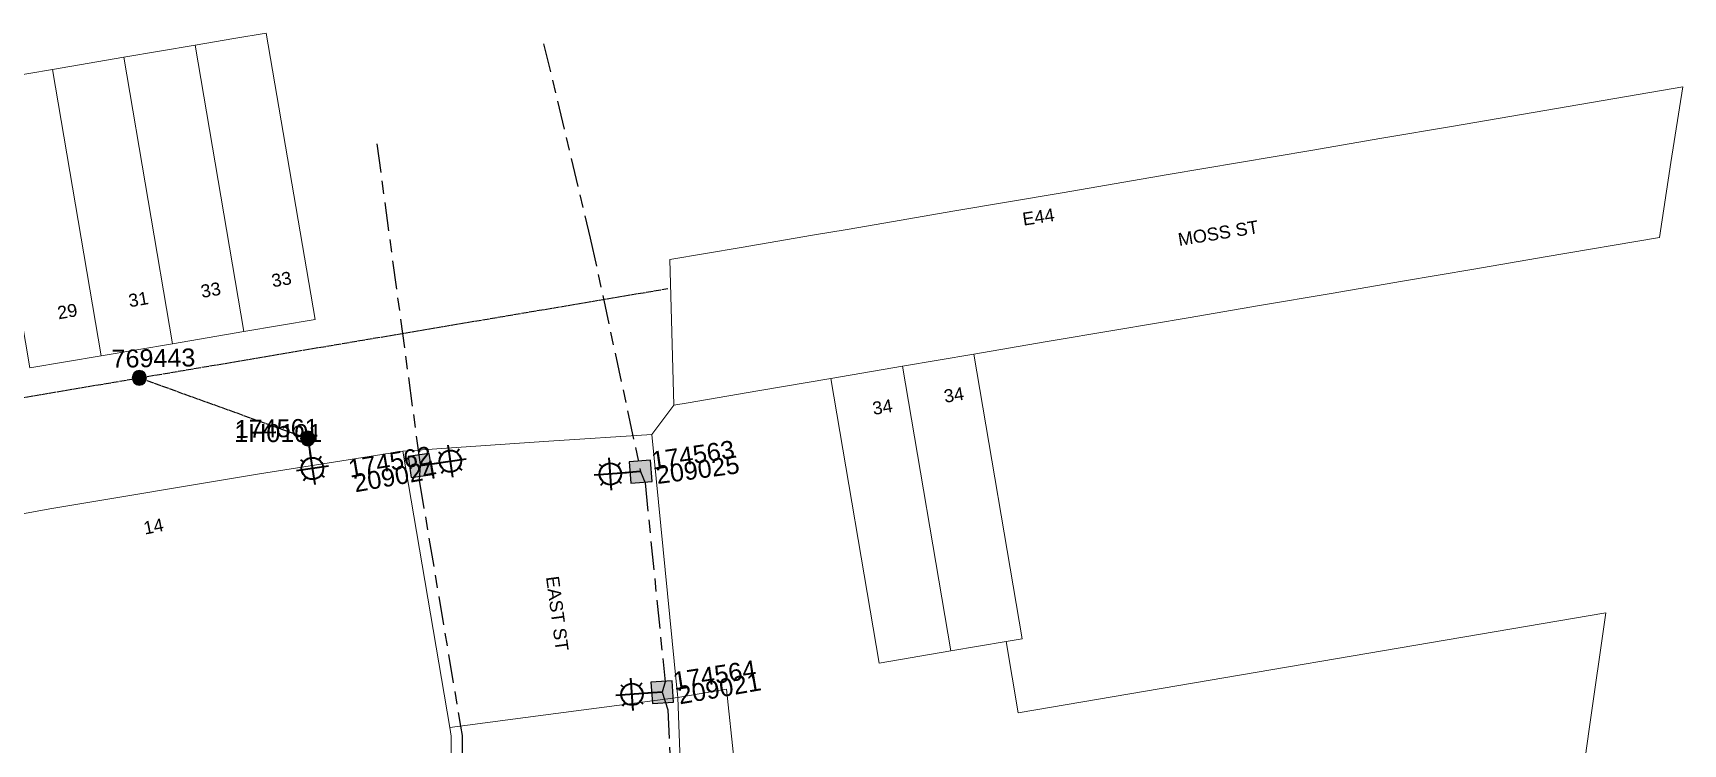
# Model space of a CAD drawing. Header units: metres. Extents: x 280706 to 281640, y 6137848 to 6138622.
# Drawn here: x 281097.3 to 281326.8, y 6138458.5 to 6138557.4 of the extents above; entities that cross this region are included whole.
import ezdxf
from ezdxf.enums import TextEntityAlignment as Align

# ---------------------------------------------------------------- set-up
doc = ezdxf.new("R2010")
doc.units = ezdxf.units.M
doc.linetypes.add('Cable Exist OH', pattern=[1, 1, 0])
doc.linetypes.add('Cable Exist UG', pattern=[8.2, 4, -1.2, 1.8, -1.2])
doc.layers.get('0').update_dxf_attribs({"color": 6})
doc.layers.add('Cadastre Land Parcels_SP_EXT', color=9, linetype='Continuous', lineweight=5)
doc.layers.add('Cadastre Roads_SP_EXT', color=9, linetype='Continuous', lineweight=5)
for name, color, linetype in [('Equip_SP_SL_EXT', 7, 'Continuous'), ('Mains_LV_EXT', 7, 'Continuous'), ('Mains_SL_EXT', 7, 'Continuous'), ('SupportsOH_SP_TR_HV_LV_SL_EXT', 7, 'Continuous'), ('SupportsUG_SP_LV_SL_EXT', 7, 'Continuous')]:
    doc.layers.add(name, color=color, linetype=linetype)
doc.styles.add('COLUMN_LABEL', font='arial.ttf')
doc.styles.add('iecARIAL', font='arial.ttf', dxfattribs={"height": 2})
doc.styles.add('POLE_LABEL', font='arial.ttf')
doc.styles.get("Standard").update_dxf_attribs({"font": 'arial.ttf'})

# ---------------------------------------------------------------- blocks, each defined once
blk = doc.blocks.new('COLUMN_EXT')
blk.add_hatch(color=256).paths.add_polyline_path([(-1.49, 1.48), (-1.49, -1.49), (1.48, -1.49), (1.48, 1.48)])
blk.add_lwpolyline([(-1.49, -1.49), (1.48, -1.49), (1.48, 1.48), (-1.49, 1.48)], close=True)
for tag, height, style, flags, p in [('ASSET_NUM', 2.5, 'COLUMN_LABEL', 8, (2, 2)), ('STRUCTURE_PLANT_NUMBER', 0.2, 'POLE_LABEL', 9, (1.81, 0.03)), ('STREET_CODE', 0.2, 'COLUMN_LABEL', 9, (1.81, -0.2))]:
    blk.add_attdef(tag, text='', height=height, dxfattribs=dict(style=style, flags=flags)).set_placement(p, align=Align.MIDDLE_LEFT)
at = {"flags": 1}
blk.add_attdef('Z', (1.81, -2.35), '', height=0.2, dxfattribs=at)
at = {"flags": 9}
for tag, p in [('COLUMN_TYPE', (1.81, -0.4)), ('OWNED_BY', (1.81, -0.6)), ('STATE', (1.81, -0.8)), ('USAGE', (1.81, -1)), ('STREETNAME', (1.81, -1.6)), ('SUBURB', (1.81, -1.8)), ('LEGEND', (1.81, -1.2)), ('LOCATION', (1.81, -1.4)), ('NOTES', (1.81, -2))]:
    blk.add_attdef(tag, text='', height=0.2, dxfattribs=at).set_placement(p, align=Align.MIDDLE_LEFT)
blk = doc.blocks.new('SL_LANTERN_EXT')
at = {"lineweight": 40}
for p, q in [((-1.46, 5.68), (-1.06, 5.28)), ((0, 1.97), (0, 6.47)), ((1.46, 5.68), (1.06, 5.28)), ((-2.25, 4.22), (2.25, 4.22)), ((-1.46, 2.76), (-1.06, 3.16)), ((0, 0), (0, 2.72)), ((1.46, 2.76), (1.06, 3.16))]:
    blk.add_line(p, q, dxfattribs=at)
blk.add_circle((0, 4.22), 1.5, dxfattribs=at)
at = {"style": 'iecARIAL', "flags": 8}
blk.add_attdef('ASSET_NUM', (1.5, 1.5), '', height=2.5, dxfattribs=at)
for tag, p, height, flags in [('OPERATING_VOLTAGE', (0.98, -1.65), 0.2, 9), ('ORIENTATION', (0.98, -1.85), 0.2, 9), ('OWNED_BY', (0.98, -2.05), 0.2, 9), ('STATE', (0.98, -2.25), 0.2, 9), ('CONSTRUCTED_VOLTAGE', (0.98, -0.65), 0.2, 9), ('CONTROL_TYPE', (0.98, -0.85), 0.2, 9), ('LANTERN_PURPOSE', (0.98, -1.05), 0.2, 9), ('LANTERN_TYPE', (0.98, -1.25), 0.2, 9), ('NO_PHASES', (0.98, -1.45), 0.2, 9), ('USAGE', (0.98, -2.45), 0.2, 9), ('LNUMBER', (2.18, -3.25), 2.5, 8), ('CEXIST', (0.98, -2.65), 0.2, 9), ('CNEW', (0.98, -2.85), 0.2, 9), ('CNUMBER', (0.98, -3.05), 0.2, 9), ('CREMOVE', (0.98, -3.25), 0.2, 9), ('CREPLACE', (0.98, -3.45), 0.2, 9), ('LKINGHEIGHT', (0.98, -3.65), 0.2, 9), ('LBRACKET', (0.98, -3.85), 0.2, 9), ('LBRACKETVOCAB', (0.98, -4.05), 0.2, 9), ('LCATEGORY', (0.98, -4.25), 0.2, 9), ('LCHARGE1', (0.98, -4.45), 0.2, 9), ('LCHARGE1PERCENT', (0.98, -4.65), 0.2, 9), ('LCHARGE2', (0.98, -4.85), 0.2, 9), ('LCHARGE2PERCENT', (0.98, -5.05), 0.2, 9), ('LCHARGE3', (0.98, -5.25), 0.2, 9), ('LCHARGE3PERCENT', (0.98, -5.45), 0.2, 9), ('LEXIST', (0.98, -5.65), 0.2, 9), ('LLAMP', (0.98, -5.85), 0.2, 9), ('LLAMPVOCAB', (0.98, -6.05), 0.2, 9), ('LMAST', (0.98, -6.25), 0.2, 9), ('LMASTVOCAB', (0.98, -6.45), 0.2, 9), ('LNEW', (0.98, -6.65), 0.2, 9), ('LANTNUMBER', (0.98, -6.85), 0.2, 9), ('STREETNAME', (0.98, -9.25), 0.2, 9), ('LOUTREACH', (0.98, -7.25), 0.2, 9), ('LOUTREACHVOCAB', (0.98, -7.45), 0.2, 9), ('LRATECODE', (0.98, -7.65), 0.2, 9), ('LREMOVE', (0.98, -7.85), 0.2, 9), ('LREPLACE', (0.98, -8.05), 0.2, 9), ('LTYPE', (0.98, -8.25), 0.2, 9), ('LTYPEVOCAB', (0.98, -8.45), 0.2, 9), ('LEGEND', (0.98, -8.65), 0.2, 9), ('LOCATION', (0.98, -8.85), 0.2, 9), ('NOTES', (0.98, -9.05), 0.2, 9), ('SUBURB', (0.98, -9.45), 0.2, 1)]:
    blk.add_attdef(tag, p, '', height=height, dxfattribs=dict(flags=flags))
blk = doc.blocks.new('POLE_EXT')
blk.add_hatch(color=256).paths.add_polyline_path([(-1, 0, 1), (1, 0, 1)])
blk.add_lwpolyline([(-1, 0, 1), (1, 0, 1)], format="xyb", close=True)
for tag, height, flags, p in [('pNumber', 2.5, 8, (-17.84, 2.07)), ('OWNED_BY', 0.2, 9, (1.35, -0.4)), ('SPECIAL_USE', 0.2, 9, (1.35, -0.8)), ('STATE', 0.2, 9, (1.35, -1)), ('cLV', 0.2, 9, (1.35, -1.4)), ('hDepth', 0.2, 9, (1.35, -1.6)), ('hDia', 0.2, 9, (1.35, -1.8)), ('cHV', 0.2, 9, (1.35, -2)), ('PARENT', 0.2, 9, (1.35, -0.6)), ('USAGE', 0.2, 9, (1.35, -1.2)), ('LBRACKET', 0.2, 9, (1.35, -2.2)), ('LExisting', 0.2, 9, (1.35, -2.4)), ('cLinedev', 0.2, 9, (1.35, -3.4)), ('pExisting', 0.2, 9, (1.35, -3.8)), ('pFooting', 0.2, 9, (1.35, -4.4)), ('pNew', 0.2, 9, (1.35, -4.6)), ('LANTNUMBER', 0.2, 9, (1.35, -2.6)), ('LOther', 0.2, 9, (1.35, -2.8)), ('LRemove', 0.2, 9, (1.35, -3)), ('LEGEND', 0.2, 9, (1.35, -3.2)), ('LOCATION', 0.2, 9, (1.35, -3.6)), ('PFNUMBER', 0.2, 9, (1.35, -4)), ('NEWPFNUMBER', 0.2, 9, (1.35, -4.2)), ('pRelocate', 0.2, 9, (1.35, -5)), ('pRemove', 0.2, 9, (1.35, -5.2)), ('pReplace', 0.2, 9, (1.35, -5.4)), ('pStay', 0.2, 9, (1.35, -5.6)), ('pType', 0.2, 9, (1.35, -5.8)), ('cspan', 0.2, 9, (1.35, -6)), ('STREETNAME', 0.2, 9, (1.35, -6.2)), ('SUBURB', 0.2, 9, (1.35, -6.4)), ('NOTES', 0.2, 9, (1.35, -6.6)), ('MAINTAINED_BY', 0.2, 9, (1.36, -6.81)), ('OPERATED_BY', 0.2, 9, (1.36, -7.01))]:
    blk.add_attdef(tag, text='', height=height, dxfattribs=dict(flags=flags)).set_placement(p, align=Align.MIDDLE_LEFT)
at = {"style": 'POLE_LABEL'}
for tag, height, flags, p in [('ASSET_NUM', 2.5, 8, (2, 2)), ('STRUCTURE_PLANT_NUMBER', 0.2, 9, (1.35, 0.03)), ('STREET_CODE', 0.2, 9, (1.35, -0.2))]:
    blk.add_attdef(tag, text='', height=height, dxfattribs=dict(at, flags=flags)).set_placement(p, align=Align.MIDDLE_LEFT)
at = {"flags": 1}
blk.add_attdef('Z', (1.35, -7.33), '', height=0.2, dxfattribs=at)

msp = doc.modelspace()

# ---------------------------------------------------------------- linework, layer by layer
at = {"layer": 'Cadastre Land Parcels_SP_EXT', "linetype": 'Continuous'}
for points in [[(281136.53, 6138517.52), (281129.74, 6138557.37), (281125.21, 6138556.6), (281119.83, 6138555.69), (281126.61, 6138515.84), (281136.53, 6138517.52)], [(281126.61, 6138515.84), (281119.83, 6138555.69), (281109.91, 6138554), (281116.69, 6138514.15), (281126.61, 6138515.84)], [(281116.69, 6138514.15), (281109.91, 6138554), (281099.99, 6138552.31), (281106.77, 6138512.46), (281116.69, 6138514.15)], [(281106.77, 6138512.46), (281099.99, 6138552.31), (281090.07, 6138550.62), (281096.85, 6138510.77), (281106.77, 6138512.46)], [(281232.66, 6138472.72), (281234.88, 6138473.1), (281228.16, 6138512.7), (281218.22, 6138511.01), (281224.94, 6138471.41), (281232.66, 6138472.72)], [(281218.22, 6138511.01), (281208.29, 6138509.32), (281215, 6138469.72), (281224.94, 6138471.41), (281218.22, 6138511.01)], [(281155.26, 6138460.75), (281148.73, 6138499.19), (281138.47, 6138497.57), (281128.79, 6138496.04), (281099.62, 6138491.17), (281079.63, 6138487.52), (281073.71, 6138486.43), (281070.44, 6138481.82), (281076.72, 6138444.9), (281086.99, 6138443.36), (281097.4, 6138441.8), (281118.92, 6138438.59), (281151.82, 6138433.67), (281155.54, 6138437.14), (281155.5, 6138449.4), (281155.47, 6138459.54), (281155.26, 6138460.75)]]:
    msp.add_lwpolyline(points, close=True, dxfattribs=at)
msp.add_lwpolyline([(281312.35, 6138450.54), (281313.77, 6138460.52), (281316.08, 6138476.71), (281234.35, 6138462.81), (281232.66, 6138472.72), (281224.94, 6138471.41), (281215, 6138469.72), (281208.29, 6138509.32), (281208.29, 6138509.32), (281198.12, 6138507.59), (281189.79, 6138506.17), (281188.41, 6138505.93), (281186.45, 6138505.6), (281183.35, 6138501.53), (281186.79, 6138466.71), (281186.97, 6138464.95), (281193.76, 6138466.1), (281194.83, 6138456.08)], dxfattribs=at)
at = {"layer": 'Cadastre Roads_SP_EXT', "linetype": 'Continuous'}
for points in [[(281323.52, 6138528.92), (281325.13, 6138539.37), (281326.81, 6138549.87), (281310.86, 6138547.15), (281294.9, 6138544.43), (281284.94, 6138542.73), (281275.02, 6138541.05), (281265.1, 6138539.36), (281255.19, 6138537.67), (281240.46, 6138535.16), (281225.54, 6138532.62), (281215.63, 6138530.93), (281210.52, 6138530.06), (281205.72, 6138529.24), (281195.81, 6138527.55), (281185.89, 6138525.87), (281186.16, 6138515.75), (281186.45, 6138505.6), (281188.41, 6138505.93), (281189.79, 6138506.17), (281198.12, 6138507.59), (281208.29, 6138509.32), (281218.22, 6138511.01), (281228.16, 6138512.7), (281238.1, 6138514.39), (281248.04, 6138516.08), (281257.97, 6138517.77), (281267.91, 6138519.46), (281277.85, 6138521.15), (281287.79, 6138522.84), (281297.73, 6138524.53), (281307.66, 6138526.22), (281323.52, 6138528.92)], [(281168.24, 6138462.46), (281186.97, 6138464.95), (281186.79, 6138466.71), (281183.35, 6138501.53), (281169.04, 6138500.6), (281148.73, 6138499.19), (281155.26, 6138460.75), (281168.24, 6138462.46)], [(281194.83, 6138456.08), (281193.76, 6138466.1), (281186.97, 6138464.95), (281187.17, 6138459.87), (281187.34, 6138454.81), (281194.83, 6138456.08)]]:
    msp.add_lwpolyline(points, close=True, dxfattribs=at)
at = {"layer": 'Mains_LV_EXT', "linetype": 'Cable Exist OH'}
for points in [[(281112.07, 6138509.4), (281185.58, 6138521.82)], [(281087.61, 6138505.24), (281112.07, 6138509.4)]]:
    msp.add_lwpolyline(points, dxfattribs=at)
at = {"layer": 'Mains_SL_EXT', "linetype": 'Cable Exist UG'}
for points in [[(281168.32, 6138555.85), (281174.81, 6138528.85), (281181.81, 6138496.35)], [(281145.12, 6138541.94), (281151.16, 6138497.2)], [(281151.16, 6138497.2), (281151, 6138495.17), (281151, 6138495.17), (281156.76, 6138460.96), (281156.98, 6138459.65), (281157.01, 6138449.92), (281157.04, 6138440.53), (281157.54, 6138439.42)], [(281181.81, 6138496.35), (281182.43, 6138494.81), (281182.43, 6138494.81), (281185.21, 6138467.1), (281184.82, 6138465.68)], [(281184.82, 6138465.68), (281185.59, 6138463.21), (281185.59, 6138463.21), (281186.01, 6138454.71), (281186.11, 6138452.88), (281186.11, 6138452.88), (281186.34, 6138442.71), (281186.77, 6138430.54), (281186.3, 6138429.41)]]:
    msp.add_lwpolyline(points, dxfattribs=at)
at = {"layer": 'Mains_SL_EXT', "linetype": 'Cable Exist OH'}
for points in [[(281112.07, 6138509.4), (281185.58, 6138521.82)], [(281087.61, 6138505.24), (281112.07, 6138509.4)], [(281112.07, 6138509.4), (281135.51, 6138500.96)]]:
    msp.add_lwpolyline(points, dxfattribs=at)

# ---------------------------------------------------------------- block references
at = {"layer": 'Equip_SP_SL_EXT'}
ref = msp.add_blockref('SL_LANTERN_EXT', (281135.51, 6138500.96), dxfattribs=dict(at, rotation=188.7791114624865))
ref.add_attrib('ASSET_NUM', '174561', dxfattribs={"layer": '0', "height": 2.5, "rotation": 0.878, "style": 'iecARIAL'}).set_placement((281137.01, 6138502.46), align=Align.MIDDLE_RIGHT)
ref = msp.add_blockref('SL_LANTERN_EXT', (281151.16, 6138497.2), dxfattribs=dict(at, rotation=278.3009694421656))
ref.add_attrib('ASSET_NUM', '174562', dxfattribs={"layer": '0', "height": 2.5, "rotation": 9.6973, "style": 'iecARIAL'}).set_placement((281152.66, 6138498.7), align=Align.MIDDLE_RIGHT)
ref = msp.add_blockref('SL_LANTERN_EXT', (281181.81, 6138496.35), dxfattribs=dict(at, rotation=94.35111949934856))
ref.add_attrib('ASSET_NUM', '174563', dxfattribs={"layer": '0', "height": 2.5, "rotation": 8.1607, "style": 'iecARIAL'}).set_placement((281183.31, 6138497.85), align=Align.MIDDLE_LEFT)
ref = msp.add_blockref('SL_LANTERN_EXT', (281184.82, 6138465.68), dxfattribs=dict(at, rotation=94.35111949934856))
ref.add_attrib('ASSET_NUM', '174564', dxfattribs={"layer": '0', "height": 2.5, "rotation": 8.6299, "style": 'iecARIAL'}).set_placement((281186.32, 6138467.18), align=Align.MIDDLE_LEFT)
at = {"layer": 'SupportsOH_SP_TR_HV_LV_SL_EXT'}
ref = msp.add_blockref('POLE_EXT', (281112.07, 6138509.4), dxfattribs=at)
ref.add_attrib('ASSET_NUM', '769443', dxfattribs={"layer": '0', "height": 2.5, "rotation": 1, "style": 'POLE_LABEL'}).set_placement((281114.07, 6138510.15), align=Align.BOTTOM_CENTER)
ref = msp.add_blockref('POLE_EXT', (281135.51, 6138500.96), dxfattribs=at)
ref.add_attrib('ASSET_NUM', '1H0101', dxfattribs={"layer": '0', "height": 2.5, "style": 'POLE_LABEL'}).set_placement((281137.51, 6138501.71), align=Align.MIDDLE_RIGHT)
at = {"layer": 'SupportsUG_SP_LV_SL_EXT'}
ref = msp.add_blockref('COLUMN_EXT', (281151.16, 6138497.2), dxfattribs=dict(at, rotation=278.3009694421656))
ref.add_attrib('ASSET_NUM', '209024', dxfattribs={"layer": '0', "height": 2.5, "rotation": 9.9848, "style": 'COLUMN_LABEL'}).set_placement((281153.16, 6138497.95), align=Align.TOP_RIGHT)
ref = msp.add_blockref('COLUMN_EXT', (281181.81, 6138496.35), dxfattribs=dict(at, rotation=94.71126438412416))
ref.add_attrib('ASSET_NUM', '209025', dxfattribs={"layer": '0', "height": 2.5, "rotation": 7.5218, "style": 'COLUMN_LABEL'}).set_placement((281183.81, 6138497.1), align=Align.TOP_LEFT)
ref = msp.add_blockref('COLUMN_EXT', (281184.82, 6138465.68), dxfattribs=dict(at, rotation=93.75487957577663))
ref.add_attrib('ASSET_NUM', '209021', dxfattribs={"layer": '0', "height": 2.5, "rotation": 9.8848, "style": 'COLUMN_LABEL'}).set_placement((281186.82, 6138466.43), align=Align.TOP_LEFT)

# ---------------------------------------------------------------- texts
at = {"layer": 'Cadastre Land Parcels_SP_EXT'}
for s, rotation, p in [('33', 9.686, (281130.62, 6138521.99)), ('31', 9.6866, (281110.72, 6138519.21)), ('33', 9.686, (281120.78, 6138520.51)), ('29', 9.6856, (281100.83, 6138517.53)), ('34', 9.3017, (281224.15, 6138505.92)), ('34', 9.3016, (281214.21, 6138504.23)), ('14', 10.9841, (281112.84, 6138487.59))]:
    msp.add_text(s, height=1.8, rotation=rotation, dxfattribs=at).set_placement(p)
at = {"layer": 'Cadastre Roads_SP_EXT'}
for s, rotation, p in [('MOSS ST', 9.3041, (281256.72, 6138527.73)), ('EAST ST', 277.6116, (281168.64, 6138481.69))]:
    msp.add_text(s, height=1.8, rotation=rotation, dxfattribs=at).set_placement(p)
at = {"layer": 'Mains_LV_EXT'}
msp.add_text('E44', height=1.8, rotation=8.5396, dxfattribs=at).set_placement((281235.07, 6138530.57))

doc.saveas('drawing.dxf')
